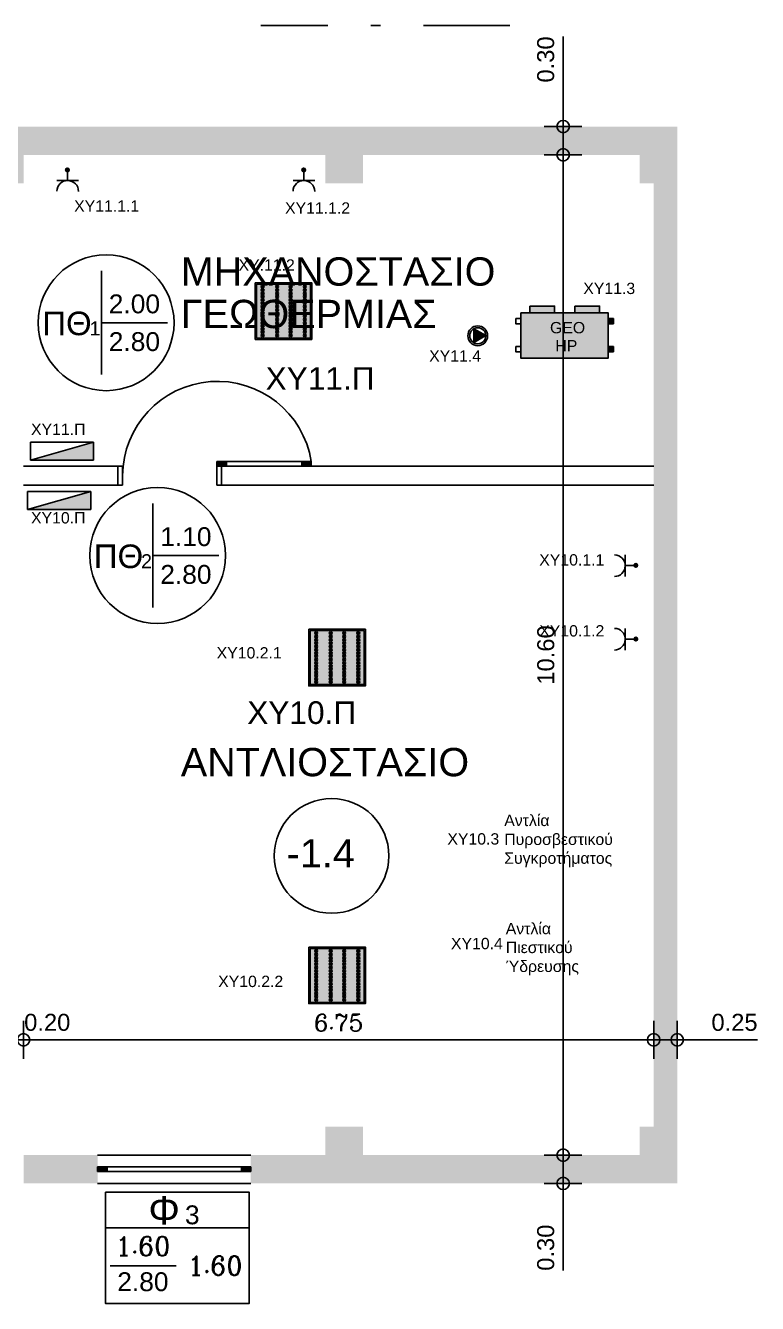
# Model space of a CAD drawing. Header units: metres. Extents: x 0 to 132, y -109 to 310.
# Drawn here: x 48.21 to 55.97, y -78.14 to -64.6 of the extents above; entities that cross this region are included whole.
import ezdxf
from ezdxf.enums import TextEntityAlignment as Align

# ---------------------------------------------------------------- set-up
doc = ezdxf.new("R2010")
doc.units = ezdxf.units.M
doc.header["$LTSCALE"] = 0.036
doc.linetypes.add('DASHDOTX2', pattern=[50.8, 25.4, -12.7, 0, -12.7])
doc.layers.get('0').update_dxf_attribs({"color": 252})
doc.layers.get('Defpoints').update_dxf_attribs({"color": 252})
for name, color, linetype in [('arxitektonika', 254, 'Continuous'), ('DIMBLK', 252, 'Continuous'), ('elec psiktis', 170, 'Continuous'), ('electext', 20, 'Continuous'), ('HLEK-SYMBOL', 3, 'Continuous'), ('HLEK_FL001_SYMBOLS', 230, 'Continuous'), ('KYKLOFORHTES', 152, 'Continuous'), ('mihanologika text', 20, 'Continuous'), ('Parathira', 252, 'Continuous')]:
    doc.layers.add(name, color=color, linetype=linetype)
doc.layers.add('fan klimatistikes_hatch', color=121, linetype='Continuous', lineweight=0)
doc.styles.add('COMU-N', font='arial.ttf')
doc.styles.get("Standard").update_dxf_attribs({"font": 'arial.ttf'})
doc.styles.add('W4MS2', font='W4MS2.shx')
doc.dimstyles.new('CADWDOT', dxfattribs={"dimscale": 0.1, "dimtxt": 1.8, "dimasz": 0.08, "dimexe": 2, "dimexo": 0, "dimgap": 0.09, "dimtad": 0, "dimrnd": 0.001, "dimzin": 0, "dimdsep": 46, "dimtxsty": 'Standard', "dimblk1": 'ARTDIM', "dimblk2": 'ARTDIM', "dimsah": 1, "dimcen": 0.09, "dimdle": 0.05, "dimse1": 1, "dimse2": 1, "dimadec": 0, "dimazin": 0, "dimtfac": 1, "dimtmove": 0, "dimatfit": 3, "dimldrblk": 'ARTDIM', "dimfxl": 2, "dimtvp": 0.9999, "dimtolj": 1, "dimtzin": 0, "dimarcsym": 0})

# ---------------------------------------------------------------- blocks, each defined once
blk = doc.blocks.new('ARTDIM')
at = {"layer": 'DIMBLK'}
for p, q in [((0, -24.9975), (0, 24.9975)), ((-24.9975, 0), (24.9975, 0))]:
    blk.add_line(p, q, dxfattribs=at)
blk.add_circle((0, 0), 8.25, dxfattribs=at)
blk = doc.blocks.new('*D1362')
at = {"layer": 'arxitektonika', "color": 0, "lineweight": -2}
for p, q in [((47.996, -75.349), (48.18, -75.349)), ((48.188, -75.349), (48.681, -75.349))]:
    blk.add_line(p, q, dxfattribs=at)
at = {"layer": 'Defpoints', "color": 0, "transparency": 16777216}
for p in [(48.188, -75.349), (47.988, -76.271), (48.188, -76.271)]:
    blk.add_point(p, dxfattribs=at)
at = {"layer": 'arxitektonika', "color": 0, "lineweight": -2, "xscale": 0.008, "yscale": 0.008, "zscale": 0.008, "rotation": 180}
blk.add_blockref('ARTDIM', (47.988, -75.349), dxfattribs=at)
at = {"layer": 'arxitektonika', "color": 0, "lineweight": -2, "xscale": 0.008, "yscale": 0.008, "zscale": 0.008}
blk.add_blockref('ARTDIM', (48.188, -75.349), dxfattribs=at)
at = {"layer": 'arxitektonika', "color": 0, "insert": (48.439, -75.165), "char_height": 0.18, "attachment_point": 5}
blk.add_mtext('\\A1;0.20', dxfattribs=at)
blk = doc.blocks.new('*D1366')
at = {"layer": 'arxitektonika', "color": 0, "lineweight": -2}
blk.add_line((48.196, -75.349), (54.86, -75.349), dxfattribs=at)
at = {"layer": 'Defpoints', "color": 0, "transparency": 16777216}
for p in [(54.868, -75.349), (48.188, -76.271), (54.868, -76.271)]:
    blk.add_point(p, dxfattribs=at)
at = {"layer": 'arxitektonika', "color": 0, "lineweight": -2, "xscale": 0.008, "yscale": 0.008, "zscale": 0.008, "rotation": 180}
blk.add_blockref('ARTDIM', (48.188, -75.349), dxfattribs=at)
at = {"layer": 'arxitektonika', "color": 0, "lineweight": -2, "xscale": 0.008, "yscale": 0.008, "zscale": 0.008}
blk.add_blockref('ARTDIM', (54.868, -75.349), dxfattribs=at)
at = {"layer": 'arxitektonika', "color": 0, "insert": (51.528, -75.169), "char_height": 0.18, "attachment_point": 5}
blk.add_mtext('\\A1;{\\Fcomplex.shx;6.75}', dxfattribs=at)
blk = doc.blocks.new('*D1367')
at = {"layer": 'arxitektonika', "color": 0, "lineweight": -2}
for p, q in [((53.908, -65.671), (53.908, -64.718)), ((53.908, -65.963), (53.908, -65.679))]:
    blk.add_line(p, q, dxfattribs=at)
at = {"layer": 'Defpoints', "color": 0, "transparency": 16777216}
for p in [(53.908, -65.671), (54.833, -65.671), (54.833, -65.971)]:
    blk.add_point(p, dxfattribs=at)
at = {"layer": 'arxitektonika', "color": 0, "lineweight": -2, "xscale": 0.008, "yscale": 0.008, "zscale": 0.008}
for p, rotation in [((53.908, -65.671), 90), ((53.908, -65.971), 270)]:
    blk.add_blockref('ARTDIM', p, dxfattribs=dict(at, rotation=rotation))
at = {"layer": 'arxitektonika', "color": 0, "insert": (53.724, -64.96), "char_height": 0.18, "attachment_point": 5, "rotation": 90}
blk.add_mtext('\\A1;0.30', dxfattribs=at)
blk = doc.blocks.new('*D1368')
at = {"layer": 'arxitektonika', "color": 0, "lineweight": -2}
blk.add_line((53.908, -65.979), (53.908, -76.563), dxfattribs=at)
at = {"layer": 'Defpoints', "color": 0, "transparency": 16777216}
for p in [(54.718, -65.971), (53.908, -76.571), (54.718, -76.571)]:
    blk.add_point(p, dxfattribs=at)
at = {"layer": 'arxitektonika', "color": 0, "lineweight": -2, "xscale": 0.008, "yscale": 0.008, "zscale": 0.008}
for p, rotation in [((53.908, -65.971), 90), ((53.908, -76.571), 270)]:
    blk.add_blockref('ARTDIM', p, dxfattribs=dict(at, rotation=rotation))
at = {"layer": 'arxitektonika', "color": 0, "insert": (53.725, -71.271), "char_height": 0.18, "attachment_point": 5, "rotation": 90}
blk.add_mtext('\\A1;10.60', dxfattribs=at)
blk = doc.blocks.new('*D1369')
at = {"layer": 'arxitektonika', "color": 0, "lineweight": -2}
for p, q in [((53.908, -76.579), (53.908, -76.863)), ((53.908, -76.871), (53.908, -77.794))]:
    blk.add_line(p, q, dxfattribs=at)
at = {"layer": 'Defpoints', "color": 0, "transparency": 16777216}
for p in [(55.141, -76.571), (53.908, -76.871), (55.141, -76.871)]:
    blk.add_point(p, dxfattribs=at)
at = {"layer": 'arxitektonika', "color": 0, "lineweight": -2, "xscale": 0.008, "yscale": 0.008, "zscale": 0.008}
for p, rotation in [((53.908, -76.571), 90), ((53.908, -76.871), 270)]:
    blk.add_blockref('ARTDIM', p, dxfattribs=dict(at, rotation=rotation))
at = {"layer": 'arxitektonika', "color": 0, "insert": (53.724, -77.552), "char_height": 0.18, "attachment_point": 5, "rotation": 90}
blk.add_mtext('\\A1;0.30', dxfattribs=at)
blk = doc.blocks.new('*D1370')
at = {"layer": 'arxitektonika', "color": 0, "lineweight": -2}
for p, q in [((54.876, -75.349), (55.11, -75.349)), ((55.118, -75.349), (55.968, -75.349))]:
    blk.add_line(p, q, dxfattribs=at)
at = {"layer": 'Defpoints', "color": 0, "transparency": 16777216}
for p in [(54.868, -75.133), (55.118, -75.133), (55.118, -75.349)]:
    blk.add_point(p, dxfattribs=at)
at = {"layer": 'arxitektonika', "color": 0, "lineweight": -2, "xscale": 0.008, "yscale": 0.008, "zscale": 0.008, "rotation": 180}
blk.add_blockref('ARTDIM', (54.868, -75.349), dxfattribs=at)
at = {"layer": 'arxitektonika', "color": 0, "lineweight": -2, "xscale": 0.008, "yscale": 0.008, "zscale": 0.008}
blk.add_blockref('ARTDIM', (55.118, -75.349), dxfattribs=at)
at = {"layer": 'arxitektonika', "color": 0, "insert": (55.725, -75.165), "char_height": 0.18, "attachment_point": 5}
blk.add_mtext('\\A1;0.25', dxfattribs=at)
blk = doc.blocks.new('A$C30F022F0')
at = {"layer": 'Parathira'}
for p, q in [((-0.2, -0.2), (-0.2, -0.25)), ((-0.2, -0.25), (0, -0.25)), ((-0.1, -0.25), (-0.15, -0.25)), ((0, -0.25), (0, -0.2)), ((-0.2, -1.25), (0, -1.25)), ((-0.2, -1.3), (-0.2, -1.25)), ((0, -1.25), (0.05, -1.25)), ((0, -1.25), (0, -1.3)), ((0.05, -1.35), (0, -1.35)), ((0.01, -1.25), (0.01, -1.35)), ((0.02, -1.25), (0.02, -1.35)), ((0.03, -1.25), (0.03, -1.35)), ((0.04, -1.25), (0.04, -1.35)), ((0.05, -1.25), (0.05, -2.25)), ((0.05, -2.15), (0, -2.15)), ((0.01, -2.15), (0.01, -2.25)), ((0.02, -2.15), (0.02, -2.25)), ((0.03, -2.15), (0.03, -2.25)), ((0.04, -2.15), (0.04, -2.25)), ((0.05, -2.25), (0, -2.25))]:
    blk.add_line(p, q, dxfattribs=at)
blk.add_arc((-0.106, -1.256), 1.006, 278.9092, 89.67, dxfattribs=at)
blk = doc.blocks.new('gJ6_a28')
at = {"layer": 'HLEK-SYMBOL', "color": 0, "linetype": 'Continuous'}
for p, q in [((-0.67, 0), (-0.67, 0.19)), ((-0.67, 0.19), (0, 0.19)), ((-0.67, 0), (0, 0.19)), ((0, 0.19), (0, 0)), ((-0.67, 0), (0, 0))]:
    blk.add_line(p, q, dxfattribs=at)
at = {"layer": 'HLEK-SYMBOL', "color": 0}
blk.add_solid([(-0.67, 0.19), (0, 0.19), (-0.67, 0)], dxfattribs=at)
at = {"layer": 'HLEK-SYMBOL', "color": 0, "style": 'W4MS2', "flags": 8}
blk.add_attdef('NODE_NUMBER', (0.018, 0.091), '', height=0.1, dxfattribs=at)
blk.add_attdef('NODE_NUMBER', (0.018, 0.091), '', height=0.1, dxfattribs=at)
blk = doc.blocks.new('gJ6_a14')
at = {"linetype": 'Continuous'}
for p, q in [((-0.1176, 0.1119), (0.113, 0.1119)), ((0, 0.1119), (0, 0))]:
    blk.add_line(p, q, dxfattribs=at)
blk.add_arc((-0.0023, 0.2279), 0.1153, 180, 358.95657, dxfattribs=at)
blk = doc.blocks.new('*X789')
at = {"color": 0}
for p, q in [((15.598, 2.587), (15.737, 2.727)), ((15.598, 2.622), (15.702, 2.727)), ((15.601, 2.607), (15.609, 2.616)), ((15.604, 2.646), (15.605, 2.647)), ((15.605, 2.559), (15.765, 2.719)), ((15.609, 2.652), (15.618, 2.66)), ((15.614, 2.621), (15.623, 2.63)), ((15.617, 2.536), (15.789, 2.707)), ((15.623, 2.665), (15.631, 2.674)), ((15.627, 2.634), (15.636, 2.643)), ((15.631, 2.603), (15.64, 2.612)), ((15.633, 2.516), (15.808, 2.691)), ((15.636, 2.678), (15.645, 2.687)), ((15.64, 2.647), (15.649, 2.656)), ((15.645, 2.616), (15.654, 2.625)), ((15.649, 2.691), (15.658, 2.7)), ((15.653, 2.501), (15.824, 2.672)), ((15.654, 2.66), (15.662, 2.669)), ((15.658, 2.63), (15.667, 2.638)), ((15.662, 2.705), (15.671, 2.714)), ((15.662, 2.599), (15.671, 2.607)), ((15.667, 2.674), (15.676, 2.683)), ((15.671, 2.643), (15.68, 2.652)), ((15.676, 2.718), (15.678, 2.721)), ((15.676, 2.489), (15.836, 2.648)), ((15.676, 2.612), (15.685, 2.621)), ((15.68, 2.687), (15.689, 2.696)), ((15.685, 2.656), (15.693, 2.665)), ((15.689, 2.625), (15.698, 2.634)), ((15.693, 2.7), (15.702, 2.709)), ((15.693, 2.594), (15.702, 2.603)), ((15.698, 2.669), (15.707, 2.678)), ((15.702, 2.638), (15.711, 2.647)), ((15.705, 2.482), (15.843, 2.62)), ((15.707, 2.714), (15.715, 2.722)), ((15.707, 2.607), (15.715, 2.616)), ((15.711, 2.683), (15.72, 2.691)), ((15.715, 2.652), (15.724, 2.66)), ((15.72, 2.727), (15.721, 2.728)), ((15.72, 2.621), (15.729, 2.63)), ((15.724, 2.696), (15.733, 2.705)), ((15.729, 2.665), (15.738, 2.674)), ((15.733, 2.634), (15.742, 2.643)), ((15.738, 2.709), (15.746, 2.718)), ((15.738, 2.603), (15.746, 2.612)), ((15.742, 2.678), (15.751, 2.687)), ((15.746, 2.647), (15.755, 2.656)), ((15.751, 2.722), (15.752, 2.724)), ((15.751, 2.616), (15.76, 2.625)), ((15.755, 2.691), (15.764, 2.7)), ((15.76, 2.66), (15.768, 2.669)), ((15.764, 2.63), (15.773, 2.638)), ((15.768, 2.705), (15.777, 2.714)), ((15.768, 2.599), (15.777, 2.607)), ((15.773, 2.674), (15.782, 2.683)), ((15.777, 2.643), (15.786, 2.652)), ((15.782, 2.612), (15.791, 2.621)), ((15.786, 2.687), (15.795, 2.696)), ((15.791, 2.656), (15.799, 2.665)), ((15.795, 2.625), (15.804, 2.634)), ((15.799, 2.594), (15.808, 2.603)), ((15.804, 2.669), (15.813, 2.678)), ((15.808, 2.638), (15.817, 2.647)), ((15.813, 2.607), (15.822, 2.616)), ((15.822, 2.652), (15.83, 2.66)), ((15.826, 2.621), (15.835, 2.63)), ((15.839, 2.634), (15.84, 2.635)), ((15.844, 2.603), (15.844, 2.603)), ((15.605, 2.577), (15.614, 2.585)), ((15.611, 2.547), (15.618, 2.554)), ((15.618, 2.59), (15.627, 2.599)), ((15.623, 2.559), (15.631, 2.568)), ((15.627, 2.528), (15.636, 2.537)), ((15.636, 2.572), (15.645, 2.581)), ((15.64, 2.541), (15.649, 2.55)), ((15.645, 2.51), (15.654, 2.519)), ((15.649, 2.585), (15.658, 2.594)), ((15.654, 2.554), (15.662, 2.563)), ((15.658, 2.523), (15.667, 2.532)), ((15.664, 2.494), (15.671, 2.501)), ((15.667, 2.568), (15.676, 2.577)), ((15.671, 2.537), (15.68, 2.546)), ((15.676, 2.506), (15.685, 2.515)), ((15.68, 2.581), (15.689, 2.59)), ((15.685, 2.55), (15.693, 2.559)), ((15.689, 2.519), (15.698, 2.528)), ((15.693, 2.488), (15.702, 2.497)), ((15.698, 2.563), (15.707, 2.572)), ((15.702, 2.532), (15.711, 2.541)), ((15.707, 2.501), (15.715, 2.51)), ((15.711, 2.577), (15.72, 2.585)), ((15.715, 2.546), (15.724, 2.554)), ((15.72, 2.515), (15.729, 2.523)), ((15.724, 2.59), (15.733, 2.599)), ((15.724, 2.484), (15.733, 2.493)), ((15.729, 2.559), (15.738, 2.568)), ((15.733, 2.528), (15.742, 2.537)), ((15.738, 2.497), (15.746, 2.506)), ((15.741, 2.482), (15.842, 2.584)), ((15.742, 2.572), (15.751, 2.581)), ((15.746, 2.541), (15.755, 2.55)), ((15.751, 2.51), (15.76, 2.519)), ((15.755, 2.585), (15.764, 2.594)), ((15.76, 2.554), (15.768, 2.563)), ((15.764, 2.523), (15.773, 2.532)), ((15.768, 2.493), (15.777, 2.501)), ((15.773, 2.568), (15.782, 2.577)), ((15.777, 2.537), (15.786, 2.546)), ((15.782, 2.506), (15.791, 2.515)), ((15.786, 2.581), (15.795, 2.59)), ((15.791, 2.55), (15.799, 2.559)), ((15.795, 2.519), (15.804, 2.528)), ((15.804, 2.563), (15.813, 2.572)), ((15.808, 2.532), (15.817, 2.541)), ((15.817, 2.577), (15.826, 2.585)), ((15.822, 2.546), (15.83, 2.554)), ((15.83, 2.59), (15.839, 2.599)), ((15.835, 2.559), (15.835, 2.56))]:
    blk.add_line(p, q, dxfattribs=at)
blk = doc.blocks.new('GJ6_A78')
at = {"layer": 'HLEK-SYMBOL', "color": 0, "linetype": 'Continuous'}
blk.add_circle((0, 0), 0.0989, dxfattribs=at)
at = {"layer": 'HLEK-SYMBOL', "color": 0, "xscale": 0.8, "yscale": 0.8, "zscale": 0.8}
blk.add_blockref('*X789', (-12.576, -2.084), dxfattribs=at)
blk = doc.blocks.new('priza')
at = {"layer": 'HLEK_FL001_SYMBOLS', "xscale": 0.1951472641207488, "yscale": 0.1951472641207488, "zscale": 0.1951472641207488}
blk.add_blockref('GJ6_A78', (87.4, -100.495), dxfattribs=at)
at = {"layer": 'HLEK_FL001_SYMBOLS', "rotation": 180}
blk.add_blockref('gJ6_a14', (87.4, -100.495), dxfattribs=at)
blk = doc.blocks.new('panel led 4x16W 60x60cm acrylic')
at = {"layer": 'HLEK_FL001_SYMBOLS', "linetype": 'Continuous', "lineweight": 0}
h = blk.add_hatch(color=201, dxfattribs=at)
h.dxf.hatch_style = 1
h.paths.add_polyline_path([(45.418, 65.558), (45.418, 64.986), (45.99, 64.986), (45.99, 65.558)])
h.paths.add_polyline_path([(45.621, 65.355, -1), (45.651, 65.355, -1)], flags=16)
h.paths.add_polyline_path([(45.621, 65.39, -1), (45.651, 65.39, -1)], flags=16)
h.paths.add_polyline_path([(45.794, 65.355, -1), (45.764, 65.355, -1)], flags=16)
h.paths.add_polyline_path([(45.764, 65.39, -1), (45.794, 65.39, -1)], flags=16)
h.paths.add_polyline_path([(45.651, 65.32, -1), (45.621, 65.32, -1)], flags=16)
h.paths.add_polyline_path([(45.794, 65.32, -1), (45.764, 65.32, -1)], flags=16)
h.paths.add_polyline_path([(45.621, 65.425, -1), (45.651, 65.425, -1)], flags=16)
h.paths.add_polyline_path([(45.764, 65.425, -1), (45.794, 65.425, -1)], flags=16)
h.paths.add_polyline_path([(45.651, 65.286, -1), (45.621, 65.286, -1)], flags=16)
h.paths.add_polyline_path([(45.794, 65.286, -1), (45.764, 65.286, -1)], flags=16)
h.paths.add_polyline_path([(45.621, 65.459, -1), (45.651, 65.459, -1)], flags=16)
h.paths.add_polyline_path([(45.764, 65.459, -1), (45.794, 65.459, -1)], flags=16)
h.paths.add_polyline_path([(45.651, 65.251, -1), (45.621, 65.251, -1)], flags=16)
h.paths.add_polyline_path([(45.794, 65.251, -1), (45.764, 65.251, -1)], flags=16)
h.paths.add_polyline_path([(45.621, 65.494, -1), (45.651, 65.494, -1)], flags=16)
h.paths.add_polyline_path([(45.764, 65.494, -1), (45.794, 65.494, -1)], flags=16)
h.paths.add_polyline_path([(45.651, 65.216, -1), (45.621, 65.216, -1)], flags=16)
h.paths.add_polyline_path([(45.794, 65.216, -1), (45.764, 65.216, -1)], flags=16)
h.paths.add_polyline_path([(45.621, 65.531, -1), (45.651, 65.531, -1)], flags=16)
h.paths.add_polyline_path([(45.764, 65.531, -1), (45.794, 65.531, -1)], flags=16)
h.paths.add_polyline_path([(45.651, 65.182, -1), (45.621, 65.182, -1)], flags=16)
h.paths.add_polyline_path([(45.794, 65.182, -1), (45.764, 65.182, -1)], flags=16)
h.paths.add_polyline_path([(45.467, 65.355, -1), (45.497, 65.355, -1)], flags=16)
h.paths.add_polyline_path([(45.467, 65.39, -1), (45.497, 65.39, -1)], flags=16)
h.paths.add_polyline_path([(45.497, 65.32, -1), (45.467, 65.32, -1)], flags=16)
h.paths.add_polyline_path([(45.651, 65.148, -1), (45.621, 65.148, -1)], flags=16)
h.paths.add_polyline_path([(45.944, 65.355, -1), (45.914, 65.355, -1)], flags=16)
h.paths.add_polyline_path([(45.944, 65.39, -1), (45.914, 65.39, -1)], flags=16)
h.paths.add_polyline_path([(45.794, 65.148, -1), (45.764, 65.148, -1)], flags=16)
h.paths.add_polyline_path([(45.467, 65.425, -1), (45.497, 65.425, -1)], flags=16)
h.paths.add_polyline_path([(45.944, 65.32, -1), (45.914, 65.32, -1)], flags=16)
h.paths.add_polyline_path([(45.497, 65.286, -1), (45.467, 65.286, -1)], flags=16)
h.paths.add_polyline_path([(45.914, 65.425, -1), (45.944, 65.425, -1)], flags=16)
h.paths.add_polyline_path([(45.944, 65.286, -1), (45.914, 65.286, -1)], flags=16)
h.paths.add_polyline_path([(45.467, 65.459, -1), (45.497, 65.459, -1)], flags=16)
h.paths.add_polyline_path([(45.914, 65.459, -1), (45.944, 65.459, -1)], flags=16)
h.paths.add_polyline_path([(45.497, 65.251, -1), (45.467, 65.251, -1)], flags=16)
h.paths.add_polyline_path([(45.944, 65.251, -1), (45.914, 65.251, -1)], flags=16)
h.paths.add_polyline_path([(45.467, 65.494, -1), (45.497, 65.494, -1)], flags=16)
h.paths.add_polyline_path([(45.651, 65.115, -1), (45.621, 65.115, -1)], flags=16)
h.paths.add_polyline_path([(45.794, 65.115, -1), (45.764, 65.115, -1)], flags=16)
h.paths.add_polyline_path([(45.914, 65.494, -1), (45.944, 65.494, -1)], flags=16)
h.paths.add_polyline_path([(45.497, 65.216, -1), (45.467, 65.216, -1)], flags=16)
h.paths.add_polyline_path([(45.944, 65.216, -1), (45.914, 65.216, -1)], flags=16)
h.paths.add_polyline_path([(45.467, 65.531, -1), (45.497, 65.531, -1)], flags=16)
h.paths.add_polyline_path([(45.914, 65.531, -1), (45.944, 65.531, -1)], flags=16)
h.paths.add_polyline_path([(45.497, 65.182, -1), (45.467, 65.182, -1)], flags=16)
h.paths.add_polyline_path([(45.944, 65.182, -1), (45.914, 65.182, -1)], flags=16)
h.paths.add_polyline_path([(45.651, 65.081, -1), (45.621, 65.081, -1)], flags=16)
h.paths.add_polyline_path([(45.794, 65.081, -1), (45.764, 65.081, -1)], flags=16)
h.paths.add_polyline_path([(45.497, 65.148, -1), (45.467, 65.148, -1)], flags=16)
h.paths.add_polyline_path([(45.944, 65.148, -1), (45.914, 65.148, -1)], flags=16)
h.paths.add_polyline_path([(45.651, 65.048, -1), (45.621, 65.048, -1)], flags=16)
h.paths.add_polyline_path([(45.794, 65.048, -1), (45.764, 65.048, -1)], flags=16)
h.paths.add_polyline_path([(45.497, 65.115, -1), (45.467, 65.115, -1)], flags=16)
h.paths.add_polyline_path([(45.944, 65.115, -1), (45.914, 65.115, -1)], flags=16)
h.paths.add_polyline_path([(45.651, 65.013, -1), (45.621, 65.013, -1)], flags=16)
h.paths.add_polyline_path([(45.497, 65.081, -1), (45.467, 65.081, -1)], flags=16)
h.paths.add_polyline_path([(45.794, 65.013, -1), (45.764, 65.013, -1)], flags=16)
h.paths.add_polyline_path([(45.944, 65.081, -1), (45.914, 65.081, -1)], flags=16)
h.paths.add_polyline_path([(45.497, 65.048, -1), (45.467, 65.048, -1)], flags=16)
h.paths.add_polyline_path([(45.944, 65.048, -1), (45.914, 65.048, -1)], flags=16)
h.paths.add_polyline_path([(45.497, 65.013, -1), (45.467, 65.013, -1)], flags=16)
h.paths.add_polyline_path([(45.944, 65.013, -1), (45.914, 65.013, -1)], flags=16)
h = blk.add_hatch(color=11, dxfattribs=at)
h.dxf.hatch_style = 1
h.paths.add_polyline_path([(45.497, 65.531, 1), (45.467, 65.531, 1)])
h = blk.add_hatch(color=11, dxfattribs=at)
h.dxf.hatch_style = 1
h.paths.add_polyline_path([(45.651, 65.531, 1), (45.621, 65.531, 1)])
h = blk.add_hatch(color=11, dxfattribs=at)
h.dxf.hatch_style = 1
h.paths.add_polyline_path([(45.794, 65.531, 1), (45.764, 65.531, 1)])
h = blk.add_hatch(color=11, dxfattribs=at)
h.dxf.hatch_style = 1
h.paths.add_polyline_path([(45.944, 65.531, 1), (45.914, 65.531, 1)])
h = blk.add_hatch(color=11, dxfattribs=at)
h.dxf.hatch_style = 1
h.paths.add_polyline_path([(45.497, 65.494, 1), (45.467, 65.494, 1)])
h = blk.add_hatch(color=11, dxfattribs=at)
h.dxf.hatch_style = 1
h.paths.add_polyline_path([(45.497, 65.459, 1), (45.467, 65.459, 1)])
h = blk.add_hatch(color=11, dxfattribs=at)
h.dxf.hatch_style = 1
h.paths.add_polyline_path([(45.497, 65.425, 1), (45.467, 65.425, 1)])
h = blk.add_hatch(color=11, dxfattribs=at)
h.dxf.hatch_style = 1
h.paths.add_polyline_path([(45.651, 65.494, 1), (45.621, 65.494, 1)])
h = blk.add_hatch(color=11, dxfattribs=at)
h.dxf.hatch_style = 1
h.paths.add_polyline_path([(45.651, 65.459, 1), (45.621, 65.459, 1)])
h = blk.add_hatch(color=11, dxfattribs=at)
h.dxf.hatch_style = 1
h.paths.add_polyline_path([(45.651, 65.425, 1), (45.621, 65.425, 1)])
h = blk.add_hatch(color=11, dxfattribs=at)
h.dxf.hatch_style = 1
h.paths.add_polyline_path([(45.794, 65.494, 1), (45.764, 65.494, 1)])
h = blk.add_hatch(color=11, dxfattribs=at)
h.dxf.hatch_style = 1
h.paths.add_polyline_path([(45.794, 65.459, 1), (45.764, 65.459, 1)])
h = blk.add_hatch(color=11, dxfattribs=at)
h.dxf.hatch_style = 1
h.paths.add_polyline_path([(45.794, 65.425, 1), (45.764, 65.425, 1)])
h = blk.add_hatch(color=11, dxfattribs=at)
h.dxf.hatch_style = 1
h.paths.add_polyline_path([(45.944, 65.494, 1), (45.914, 65.494, 1)])
h = blk.add_hatch(color=11, dxfattribs=at)
h.dxf.hatch_style = 1
h.paths.add_polyline_path([(45.944, 65.459, 1), (45.914, 65.459, 1)])
h = blk.add_hatch(color=11, dxfattribs=at)
h.dxf.hatch_style = 1
h.paths.add_polyline_path([(45.944, 65.425, 1), (45.914, 65.425, 1)])
h = blk.add_hatch(color=11, dxfattribs=at)
h.dxf.hatch_style = 1
h.paths.add_polyline_path([(45.497, 65.39, 1), (45.467, 65.39, 1)])
h = blk.add_hatch(color=11, dxfattribs=at)
h.dxf.hatch_style = 1
h.paths.add_polyline_path([(45.497, 65.355, 1), (45.467, 65.355, 1)])
h = blk.add_hatch(color=11, dxfattribs=at)
h.dxf.hatch_style = 1
h.paths.add_polyline_path([(45.497, 65.32, 1), (45.467, 65.32, 1)])
h = blk.add_hatch(color=11, dxfattribs=at)
h.dxf.hatch_style = 1
h.paths.add_polyline_path([(45.497, 65.286, 1), (45.467, 65.286, 1)])
h = blk.add_hatch(color=11, dxfattribs=at)
h.dxf.hatch_style = 1
h.paths.add_polyline_path([(45.651, 65.39, 1), (45.621, 65.39, 1)])
h = blk.add_hatch(color=11, dxfattribs=at)
h.dxf.hatch_style = 1
h.paths.add_polyline_path([(45.651, 65.355, 1), (45.621, 65.355, 1)])
h = blk.add_hatch(color=11, dxfattribs=at)
h.dxf.hatch_style = 1
h.paths.add_polyline_path([(45.651, 65.32, 1), (45.621, 65.32, 1)])
h = blk.add_hatch(color=11, dxfattribs=at)
h.dxf.hatch_style = 1
h.paths.add_polyline_path([(45.651, 65.286, 1), (45.621, 65.286, 1)])
h = blk.add_hatch(color=11, dxfattribs=at)
h.dxf.hatch_style = 1
h.paths.add_polyline_path([(45.794, 65.39, 1), (45.764, 65.39, 1)])
h = blk.add_hatch(color=11, dxfattribs=at)
h.dxf.hatch_style = 1
h.paths.add_polyline_path([(45.794, 65.355, 1), (45.764, 65.355, 1)])
h = blk.add_hatch(color=11, dxfattribs=at)
h.dxf.hatch_style = 1
h.paths.add_polyline_path([(45.794, 65.32, 1), (45.764, 65.32, 1)])
h = blk.add_hatch(color=11, dxfattribs=at)
h.dxf.hatch_style = 1
h.paths.add_polyline_path([(45.794, 65.286, 1), (45.764, 65.286, 1)])
h = blk.add_hatch(color=11, dxfattribs=at)
h.dxf.hatch_style = 1
h.paths.add_polyline_path([(45.944, 65.39, 1), (45.914, 65.39, 1)])
h = blk.add_hatch(color=11, dxfattribs=at)
h.dxf.hatch_style = 1
h.paths.add_polyline_path([(45.944, 65.355, 1), (45.914, 65.355, 1)])
h = blk.add_hatch(color=11, dxfattribs=at)
h.dxf.hatch_style = 1
h.paths.add_polyline_path([(45.944, 65.32, 1), (45.914, 65.32, 1)])
h = blk.add_hatch(color=11, dxfattribs=at)
h.dxf.hatch_style = 1
h.paths.add_polyline_path([(45.944, 65.286, 1), (45.914, 65.286, 1)])
h = blk.add_hatch(color=11, dxfattribs=at)
h.dxf.hatch_style = 1
h.paths.add_polyline_path([(45.497, 65.251, 1), (45.467, 65.251, 1)])
h = blk.add_hatch(color=11, dxfattribs=at)
h.dxf.hatch_style = 1
h.paths.add_polyline_path([(45.497, 65.216, 1), (45.467, 65.216, 1)])
h = blk.add_hatch(color=11, dxfattribs=at)
h.dxf.hatch_style = 1
h.paths.add_polyline_path([(45.497, 65.182, 1), (45.467, 65.182, 1)])
h = blk.add_hatch(color=11, dxfattribs=at)
h.dxf.hatch_style = 1
h.paths.add_polyline_path([(45.497, 65.148, 1), (45.467, 65.148, 1)])
h = blk.add_hatch(color=11, dxfattribs=at)
h.dxf.hatch_style = 1
h.paths.add_polyline_path([(45.651, 65.251, 1), (45.621, 65.251, 1)])
h = blk.add_hatch(color=11, dxfattribs=at)
h.dxf.hatch_style = 1
h.paths.add_polyline_path([(45.651, 65.216, 1), (45.621, 65.216, 1)])
h = blk.add_hatch(color=11, dxfattribs=at)
h.dxf.hatch_style = 1
h.paths.add_polyline_path([(45.651, 65.182, 1), (45.621, 65.182, 1)])
h = blk.add_hatch(color=11, dxfattribs=at)
h.dxf.hatch_style = 1
h.paths.add_polyline_path([(45.651, 65.148, 1), (45.621, 65.148, 1)])
h = blk.add_hatch(color=11, dxfattribs=at)
h.dxf.hatch_style = 1
h.paths.add_polyline_path([(45.794, 65.251, 1), (45.764, 65.251, 1)])
h = blk.add_hatch(color=11, dxfattribs=at)
h.dxf.hatch_style = 1
h.paths.add_polyline_path([(45.794, 65.216, 1), (45.764, 65.216, 1)])
h = blk.add_hatch(color=11, dxfattribs=at)
h.dxf.hatch_style = 1
h.paths.add_polyline_path([(45.794, 65.182, 1), (45.764, 65.182, 1)])
h = blk.add_hatch(color=11, dxfattribs=at)
h.dxf.hatch_style = 1
h.paths.add_polyline_path([(45.794, 65.148, 1), (45.764, 65.148, 1)])
h = blk.add_hatch(color=11, dxfattribs=at)
h.dxf.hatch_style = 1
h.paths.add_polyline_path([(45.944, 65.251, 1), (45.914, 65.251, 1)])
h = blk.add_hatch(color=11, dxfattribs=at)
h.dxf.hatch_style = 1
h.paths.add_polyline_path([(45.944, 65.216, 1), (45.914, 65.216, 1)])
h = blk.add_hatch(color=11, dxfattribs=at)
h.dxf.hatch_style = 1
h.paths.add_polyline_path([(45.944, 65.182, 1), (45.914, 65.182, 1)])
h = blk.add_hatch(color=11, dxfattribs=at)
h.dxf.hatch_style = 1
h.paths.add_polyline_path([(45.944, 65.148, 1), (45.914, 65.148, 1)])
h = blk.add_hatch(color=11, dxfattribs=at)
h.dxf.hatch_style = 1
h.paths.add_polyline_path([(45.497, 65.115, 1), (45.467, 65.115, 1)])
h = blk.add_hatch(color=11, dxfattribs=at)
h.dxf.hatch_style = 1
h.paths.add_polyline_path([(45.497, 65.081, 1), (45.467, 65.081, 1)])
h = blk.add_hatch(color=11, dxfattribs=at)
h.dxf.hatch_style = 1
h.paths.add_polyline_path([(45.497, 65.048, 1), (45.467, 65.048, 1)])
h = blk.add_hatch(color=11, dxfattribs=at)
h.dxf.hatch_style = 1
h.paths.add_polyline_path([(45.497, 65.013, 1), (45.467, 65.013, 1)])
h = blk.add_hatch(color=11, dxfattribs=at)
h.dxf.hatch_style = 1
h.paths.add_polyline_path([(45.651, 65.115, 1), (45.621, 65.115, 1)])
h = blk.add_hatch(color=11, dxfattribs=at)
h.dxf.hatch_style = 1
h.paths.add_polyline_path([(45.651, 65.081, 1), (45.621, 65.081, 1)])
h = blk.add_hatch(color=11, dxfattribs=at)
h.dxf.hatch_style = 1
h.paths.add_polyline_path([(45.651, 65.048, 1), (45.621, 65.048, 1)])
h = blk.add_hatch(color=11, dxfattribs=at)
h.dxf.hatch_style = 1
h.paths.add_polyline_path([(45.651, 65.013, 1), (45.621, 65.013, 1)])
h = blk.add_hatch(color=11, dxfattribs=at)
h.dxf.hatch_style = 1
h.paths.add_polyline_path([(45.794, 65.115, 1), (45.764, 65.115, 1)])
h = blk.add_hatch(color=11, dxfattribs=at)
h.dxf.hatch_style = 1
h.paths.add_polyline_path([(45.794, 65.081, 1), (45.764, 65.081, 1)])
h = blk.add_hatch(color=11, dxfattribs=at)
h.dxf.hatch_style = 1
h.paths.add_polyline_path([(45.794, 65.048, 1), (45.764, 65.048, 1)])
h = blk.add_hatch(color=11, dxfattribs=at)
h.dxf.hatch_style = 1
h.paths.add_polyline_path([(45.794, 65.013, 1), (45.764, 65.013, 1)])
h = blk.add_hatch(color=11, dxfattribs=at)
h.dxf.hatch_style = 1
h.paths.add_polyline_path([(45.944, 65.115, 1), (45.914, 65.115, 1)])
h = blk.add_hatch(color=11, dxfattribs=at)
h.dxf.hatch_style = 1
h.paths.add_polyline_path([(45.944, 65.081, 1), (45.914, 65.081, 1)])
h = blk.add_hatch(color=11, dxfattribs=at)
h.dxf.hatch_style = 1
h.paths.add_polyline_path([(45.944, 65.048, 1), (45.914, 65.048, 1)])
h = blk.add_hatch(color=11, dxfattribs=at)
h.dxf.hatch_style = 1
h.paths.add_polyline_path([(45.944, 65.013, 1), (45.914, 65.013, 1)])
at = {"layer": 'HLEK_FL001_SYMBOLS'}
for points in [[(45.404, 65.572), (46.004, 65.572), (46.004, 64.972), (45.404, 64.972)], [(45.418, 65.558), (45.99, 65.558), (45.99, 64.986), (45.418, 64.986)]]:
    blk.add_lwpolyline(points, close=True, dxfattribs=at)
for centre in [(45.482, 65.531), (45.636, 65.531), (45.779, 65.531), (45.929, 65.531), (45.482, 65.494), (45.482, 65.459), (45.482, 65.425), (45.636, 65.494), (45.636, 65.459), (45.636, 65.425), (45.779, 65.494), (45.779, 65.459), (45.779, 65.425), (45.929, 65.494), (45.929, 65.459), (45.929, 65.425), (45.482, 65.39), (45.482, 65.355), (45.482, 65.32), (45.482, 65.286), (45.636, 65.39), (45.636, 65.355), (45.636, 65.32), (45.636, 65.286), (45.779, 65.39), (45.779, 65.355), (45.779, 65.32), (45.779, 65.286), (45.929, 65.39), (45.929, 65.355), (45.929, 65.32), (45.929, 65.286), (45.482, 65.251), (45.482, 65.216), (45.482, 65.182), (45.482, 65.148), (45.636, 65.251), (45.636, 65.216), (45.636, 65.182), (45.636, 65.148), (45.779, 65.251), (45.779, 65.216), (45.779, 65.182), (45.779, 65.148), (45.929, 65.251), (45.929, 65.216), (45.929, 65.182), (45.929, 65.148), (45.482, 65.115), (45.482, 65.081), (45.482, 65.048), (45.482, 65.013), (45.636, 65.115), (45.636, 65.081), (45.636, 65.048), (45.636, 65.013), (45.779, 65.115), (45.779, 65.081), (45.779, 65.048), (45.779, 65.013), (45.929, 65.115), (45.929, 65.081), (45.929, 65.048), (45.929, 65.013)]:
    blk.add_circle(centre, 0.015, dxfattribs=at)
blk = doc.blocks.new('neos kykloforitis')
at = {"layer": 'KYKLOFORHTES'}
h = blk.add_hatch(color=256, dxfattribs=at)
edge = h.paths.add_edge_path()
edge.add_ellipse((60.491, -100.75), major_axis=(0.105, 0), ratio=0.999848, start_angle=0, end_angle=360)
edge = h.paths.add_edge_path(flags=16)
edge.add_ellipse((60.491, -100.75), major_axis=(0.0851, 0), ratio=0.999848, start_angle=0, end_angle=360)
blk.add_hatch(color=256, dxfattribs=at).paths.add_polyline_path([(60.45, -100.676), (60.45, -100.822), (60.575, -100.746)])
for p, q in [((60.45, -100.676), (60.45, -100.822)), ((60.575, -100.746), (60.45, -100.676)), ((60.45, -100.822), (60.575, -100.746))]:
    blk.add_line(p, q, dxfattribs=at)
at = {"layer": 'KYKLOFORHTES', "extrusion": (0, -0.017452, 0.999848)}
for radius in [0.105, 0.0851]:
    blk.add_circle((60.491, -100.734, 1.811), radius, dxfattribs=at)

msp = doc.modelspace()

# ---------------------------------------------------------------- hatches: boundary and pattern name
at = {"layer": 'arxitektonika'}
h = msp.add_hatch(color=256, dxfattribs=at)
h.paths.add_polyline_path([(33.318, -65.671), (33.318, -66.071), (33.718, -66.071), (33.718, -65.671)])
h.paths.add_polyline_path([(36.918, -65.671), (33.718, -65.671), (33.718, -65.971), (36.918, -65.971)])
h.paths.add_polyline_path([(37.318, -65.671), (36.918, -65.671), (36.918, -66.071), (37.318, -66.071)])
h.paths.add_polyline_path([(40.618, -65.671), (37.318, -65.671), (37.318, -65.971), (40.618, -65.971)])
h.paths.add_polyline_path([(41.018, -65.671), (40.618, -65.671), (40.618, -66.071), (41.018, -66.071)])
h.paths.add_polyline_path([(44.188, -65.671), (41.018, -65.671), (41.018, -65.971), (44.188, -65.971)])
h.paths.add_polyline_path([(44.588, -65.671), (44.188, -65.671), (44.188, -66.271), (44.588, -66.271)])
h.paths.add_polyline_path([(47.788, -65.671), (44.588, -65.671), (44.588, -65.971), (47.788, -65.971)])
h.paths.add_polyline_path([(48.188, -65.671), (47.788, -65.671), (47.788, -66.271), (48.188, -66.271)])
h.paths.add_polyline_path([(51.388, -65.671), (48.188, -65.671), (48.188, -65.971), (51.388, -65.971)])
h.paths.add_polyline_path([(51.788, -65.671), (51.388, -65.671), (51.388, -66.271), (51.788, -66.271)])
h.paths.add_polyline_path([(55.118, -65.671), (51.788, -65.671), (51.788, -65.971), (54.718, -65.971), (54.718, -66.271), (55.118, -66.271)])
for points in [[(54.868, -76.271), (55.118, -76.271), (55.118, -66.271), (54.868, -66.271)], [(51.388, -76.271), (51.388, -76.871), (51.788, -76.871), (51.788, -76.271)], [(51.788, -76.571), (51.788, -76.871), (54.718, -76.871), (55.118, -76.871), (55.118, -76.271), (54.718, -76.271), (54.718, -76.571)]]:
    msp.add_hatch(color=256, dxfattribs=at).paths.add_polyline_path(points)
h = msp.add_hatch(color=256, dxfattribs=at)
h.paths.add_polyline_path([(41.018, -76.571), (41.018, -76.871), (41.803, -76.871), (41.803, -76.571)])
h.paths.add_polyline_path([(43.403, -76.571), (43.403, -76.871), (44.188, -76.871), (44.188, -76.571)])
h.paths.add_polyline_path([(48.188, -76.571), (48.188, -76.871), (48.973, -76.871), (48.973, -76.571)])
h.paths.add_polyline_path([(50.597, -76.571), (50.597, -76.871), (51.388, -76.871), (51.388, -76.571)])
at = {"layer": 'fan klimatistikes_hatch'}
for color, points in [(21, [(53.555, -67.646), (53.818, -67.646), (53.818, -67.574), (53.555, -67.574)]), (21, [(54.031, -67.646), (54.294, -67.646), (54.294, -67.574), (54.031, -67.574)]), (256, [(54.387, -68.124), (54.387, -67.646), (53.458, -67.646), (53.458, -67.706), (53.459, -67.706), (53.459, -67.761), (53.458, -67.761), (53.458, -68.003), (53.459, -68.003), (53.459, -68.058), (53.458, -68.058), (53.458, -68.124)]), (21, [(53.458, -68.124), (54.387, -68.124), (54.387, -67.646), (53.458, -67.646), (53.458, -67.706), (53.459, -67.706), (53.459, -67.761), (53.458, -67.761)]), (21, [(53.458, -68.003), (53.459, -68.003), (53.459, -68.058), (53.458, -68.058), (53.458, -68.124), (54.387, -68.124), (54.387, -67.646), (53.458, -67.646)]), (21, [(54.387, -67.761), (54.441, -67.761), (54.441, -67.706), (54.387, -67.706)]), (21, [(54.441, -68.058), (54.441, -68.003), (54.387, -68.003), (54.387, -68.058)])]:
    msp.add_hatch(color=color, dxfattribs=at).paths.add_polyline_path(points)

# ---------------------------------------------------------------- linework, layer by layer
at = {"layer": 'arxitektonika', "linetype": 'DASHDOTX2'}
msp.add_line((53.342, -64.601), (50.702, -64.601), dxfattribs=at)
at = {"layer": 'arxitektonika'}
for p, q in [((49.013, -67.2), (49.013, -68.3)), ((49.013, -67.75), (49.713, -67.75)), ((48.188, -69.271), (49.188, -69.271)), ((49.188, -69.271), (49.188, -69.471)), ((50.288, -69.271), (50.288, -69.471)), ((50.288, -69.271), (54.868, -69.271)), ((48.188, -69.471), (49.188, -69.471)), ((50.288, -69.471), (54.868, -69.471)), ((49.559, -69.667), (49.559, -70.767)), ((49.559, -70.217), (50.259, -70.217)), ((48.973, -76.571), (50.597, -76.571)), ((48.973, -76.696), (48.973, -76.746)), ((48.973, -76.746), (50.597, -76.746)), ((48.974, -76.712), (49.073, -76.712)), ((48.974, -76.729), (49.073, -76.729)), ((49.073, -76.696), (49.073, -76.746)), ((50.497, -76.696), (50.497, -76.746)), ((50.498, -76.712), (50.597, -76.712)), ((50.498, -76.729), (50.597, -76.729)), ((50.597, -76.696), (50.597, -76.746)), ((48.973, -76.871), (50.597, -76.871)), ((50.581, -77.343), (49.056, -77.343)), ((49.106, -77.743), (49.806, -77.743))]:
    msp.add_line(p, q, dxfattribs=at)
for points in [[(50.596, -76.696), (48.973, -76.696)], [(49.056, -76.965), (50.581, -76.965), (50.581, -78.143), (49.056, -78.143), (49.056, -76.965)]]:
    msp.add_lwpolyline(points, dxfattribs=at)
for centre, radius in [((49.063, -67.75), 0.72), ((49.609, -70.217), 0.72), ((51.453, -73.4), 0.608)]:
    msp.add_circle(centre, radius, dxfattribs=at)
at = {"layer": 'elec psiktis'}
for points in [[(53.555, -67.574), (53.818, -67.574), (53.818, -67.646), (53.555, -67.646)], [(54.031, -67.574), (54.294, -67.574), (54.294, -67.646), (54.031, -67.646)], [(53.405, -67.706), (53.459, -67.706), (53.459, -67.761), (53.405, -67.761)], [(53.458, -67.646), (54.387, -67.646), (54.387, -68.124), (53.458, -68.124)], [(54.387, -67.706), (54.441, -67.706), (54.441, -67.761), (54.387, -67.761)], [(53.405, -68.003), (53.459, -68.003), (53.459, -68.058), (53.405, -68.058)], [(54.387, -68.003), (54.441, -68.003), (54.441, -68.058), (54.387, -68.058)]]:
    msp.add_lwpolyline(points, close=True, dxfattribs=at)

# ---------------------------------------------------------------- block references
at = {"layer": 'arxitektonika', "rotation": 90}
msp.add_blockref('A$C30F022F0', (48.988, -69.271), dxfattribs=at)
at = {"layer": 'HLEK_FL001_SYMBOLS'}
for p in [(-38.747, 34.365), (-36.242, 34.365)]:
    msp.add_blockref('priza', p, dxfattribs=at)
at = {"layer": 'HLEK_FL001_SYMBOLS', "linetype": 'Continuous', "lineweight": 0}
for p in [(5.24, -132.898), (5.808, -136.57), (5.808, -139.938)]:
    msp.add_blockref('panel led 4x16W 60x60cm acrylic', p, dxfattribs=at)
at = {"layer": 'HLEK_FL001_SYMBOLS'}
for name, p, rotation in [('gJ6_a28', (48.261, -69.017), 180), ('gJ6_a28', (48.23, -69.54), 180), ('priza', (155.174, 17.078), 270), ('priza', (155.174, 16.298), 270)]:
    msp.add_blockref(name, p, dxfattribs=dict(at, rotation=rotation))
at = {"layer": 'KYKLOFORHTES'}
msp.add_blockref('neos kykloforitis', (-7.488, 32.862, -0.053), dxfattribs=at)

# ---------------------------------------------------------------- texts
at = {"layer": 'arxitektonika', "style": 'COMU-N'}
for s, height, p in [('ΜΗΧΑΝΟΣΤΑΣΙΟ', 0.3, (49.855, -67.357)), ('ΓΕΩΘΕΡΜΙΑΣ', 0.3, (49.855, -67.807)), ('ΠΘ', 0.25, (48.386, -67.882)), ('1', 0.15, (48.887, -67.885)), ('ΠΘ', 0.25, (48.932, -70.35)), ('2', 0.15, (49.433, -70.353)), ('ΑΝΤΛΙΟΣΤΑΣΙΟ', 0.3, (49.855, -72.556)), ('-1.4', 0.3, (50.978, -73.523)), ('Φ', 0.3, (49.511, -77.305)), ('3', 0.2, (49.899, -77.304))]:
    msp.add_text(s, height=height, dxfattribs=at).set_placement(p)
at = {"layer": 'arxitektonika', "linetype": 'ByBlock', "char_height": 0.2, "attachment_point": 5, "style": 'COMU-N'}
for s, insert in [('{\\Fcomplex.shx;1.60}', (49.453, -77.536)), ('{\\Fcomplex.shx;1.60}', (50.218, -77.743)), ('2.80', (49.453, -77.914))]:
    msp.add_mtext(s, dxfattribs=dict(at, insert=insert))
at = {"layer": 'arxitektonika', "linetype": 'ByBlock', "style": 'COMU-N'}
for tag, text, p in [('2.00', '0.90', (49.363, -67.65)), ('2.80', '2.20', (49.363, -68.05)), ('1.10', '0.90', (49.909, -70.117)), ('2.80', '2.20', (49.909, -70.517))]:
    msp.add_attdef(tag, text=text, height=0.2, dxfattribs=at).set_placement(p, align=Align.CENTER)
at = {"layer": 'arxitektonika', "flags": 1}
msp.add_attdef('.', (48.973, -76.721), '', height=0.01, dxfattribs=at)
at = {"layer": 'elec psiktis'}
for s, p in [('GEO', (53.769, -67.862)), ('HP', (53.826, -68.054))]:
    msp.add_text(s, height=0.12, dxfattribs=at).set_placement(p)
at = {"layer": 'electext'}
for s, height, p in [('ΧΥ11.Π', 0.24, (50.754, -68.461)), ('ΧΥ11.Π', 0.12, (48.267, -68.939)), ('ΧΥ10.Π', 0.12, (48.267, -69.877)), ('ΧΥ10.Π', 0.24, (50.559, -72.002))]:
    msp.add_text(s, height=height, dxfattribs=at).set_placement(p)
at = {"layer": 'electext', "char_height": 0.12, "attachment_point": 1}
for s, width, insert in [('XΥ.11.2', 0.99597, (50.467, -67.078)), ('XY11.3', 0.33955, (54.122, -67.326)), ('XY11.4', 0.16527, (52.488, -68.042)), ('ΧΥ10.2.1', 0.56224, (50.235, -71.188)), ('Αντλία Πυροσβεστικού Συγκροτήματος', 1.27865, (53.284, -72.964)), ('XY10.3', 0.21822, (52.681, -73.16)), ('Αντλία Πιεστικού Ύδρευσης', 1.08193, (53.3, -74.11)), ('XY10.4', 0.22771, (52.719, -74.269)), ('ΧΥ10.2.2', 0.46586, (50.251, -74.67))]:
    msp.add_mtext_dynamic_manual_height_columns(s, width=width, gutter_width=0.6, heights=[0], dxfattribs=dict(at, insert=insert))
at = {"layer": 'mihanologika text', "char_height": 0.12, "attachment_point": 1}
for s, width, insert in [('XY11.1.1', 0.48363, (48.724, -66.453)), ('XY11.1.2', 0.65885, (50.96, -66.474)), ('XY10.1.1', 0.23376, (53.655, -70.203)), ('XY10.1.2', 0.27724, (53.655, -70.955))]:
    msp.add_mtext_dynamic_manual_height_columns(s, width=width, gutter_width=0.6, heights=[0], dxfattribs=dict(at, insert=insert))

# ---------------------------------------------------------------- dimensions: what is measured, and where the dimension line sits
at = {"layer": 'arxitektonika'}
for base, p1, p2, picture, middle in [((53.908, -65.671), (54.833, -65.971), (54.833, -65.671), '*D1367', (53.908, -64.96)), ((53.908, -76.871), (55.141, -76.571), (55.141, -76.871), '*D1369', (53.908, -77.552))]:
    dim = msp.add_linear_dim(base=base, p1=p1, p2=p2, angle=90, dimstyle='CADWDOT', dxfattribs=at)
    dim.commit()
    dim.dimension.update_dxf_attribs({"geometry": picture, "text_midpoint": middle, "dimtype": 160})
dim = msp.add_linear_dim(base=(53.908, -76.571), p1=(54.718, -65.971), p2=(54.718, -76.571), angle=90, dimstyle='CADWDOT', dxfattribs=at)
dim.commit()
dim.dimension.update_dxf_attribs({"geometry": '*D1368', "text_midpoint": (53.725, -71.271)})
dim = msp.add_linear_dim(base=(48.188, -75.349), p1=(47.988, -76.271), p2=(48.188, -76.271), dimstyle='CADWDOT', dxfattribs=at)
dim.commit()
dim.dimension.update_dxf_attribs({"geometry": '*D1362', "text_midpoint": (48.439, -75.165)})
dim = msp.add_linear_dim(base=(54.868, -75.349), p1=(48.188, -76.271), p2=(54.868, -76.271), text='{\\Fcomplex.shx;6.75}', dimstyle='CADWDOT', dxfattribs=at)
dim.commit()
dim.dimension.update_dxf_attribs({"geometry": '*D1366', "text_midpoint": (51.528, -75.169)})
dim = msp.add_linear_dim(base=(55.118, -75.349), p1=(54.868, -75.133), p2=(55.118, -75.133), dimstyle='CADWDOT', dxfattribs=at)
dim.commit()
dim.dimension.update_dxf_attribs({"geometry": '*D1370', "text_midpoint": (55.725, -75.349), "dimtype": 160})

doc.saveas('drawing.dxf')
